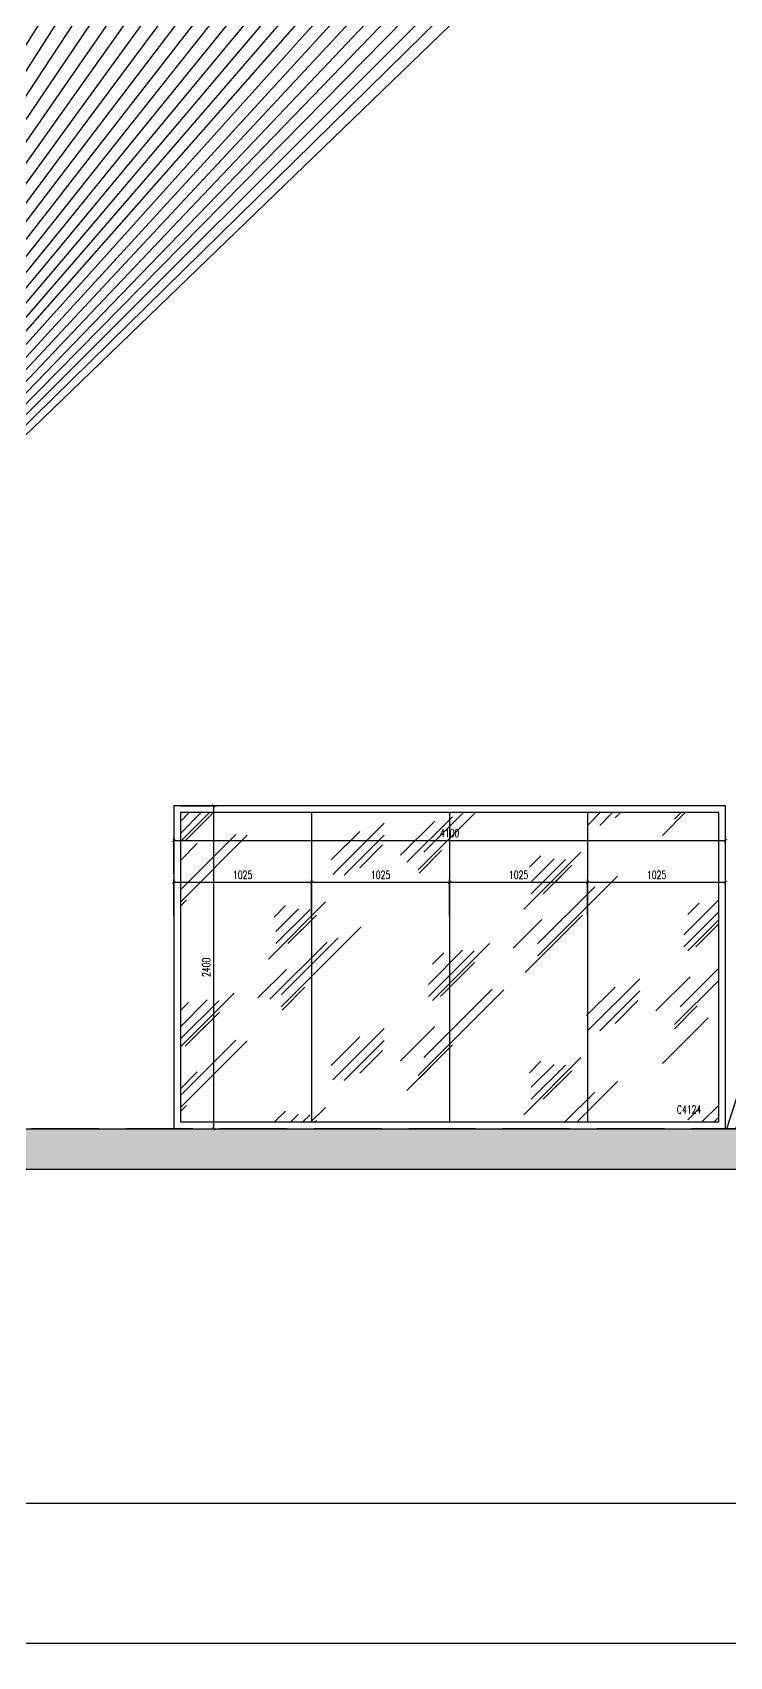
# Model space of a CAD drawing. Extents: x -4210259 to 293730, y -7499 to 868879.
# Drawn here: x -1588829 to -1583651, y 513313 to 525388 of the extents above; entities that cross this region are included whole.
import ezdxf

# ---------------------------------------------------------------- set-up
doc = ezdxf.new("R2010")
doc.units = 0
doc.header["$LTSCALE"] = 1000
doc.header["$MEASUREMENT"] = 0
doc.linetypes.add('__DASH', pattern=[0.35, 0.25, -0.1])
doc.linetypes.add('DOTE', pattern=[2.4200000000000004, 2, -0.2, 0.02, -0.2])
doc.layers.get('Defpoints').update_dxf_attribs({"color": 210})
for name, color, linetype in [('A-AXIS-D', 1, 'Continuous'), ('A-AXIS-DOTE', 14, 'DOTE'), ('A-HATCH-2', 251, 'Continuous'), ('A-LIN-V', 9, 'Continuous'), ('A-WINDOW', 140, 'Continuous'), ('A-门窗表显示尺寸', 160, 'Continuous'), ('AS-WALL', 40, 'Continuous')]:
    doc.layers.add(name, color=color, linetype=linetype)
doc.layers.add('A-WALL-HATCH', color=8, linetype='Continuous', lineweight=13)
doc.styles.add('_TCH_DIM_T3', font='SIMPLEX', dxfattribs={"width": 0.7058823529411765, "bigfont": 'GBCBIG'})
doc.styles.add('A-DIM_T3', font='SIMPLEX', dxfattribs={"width": 0.7058823529411765, "bigfont": 'GBCBIG'})
doc.styles.add('A-STANDARD', font='SIMPLEX', dxfattribs={"bigfont": 'GBCBIG'})
doc.dimstyles.new('_TCH_ARCH&&100', dxfattribs={"dimtxt": 297.5, "dimasz": 100, "dimexe": 100, "dimexo": 100, "dimgap": 126.25, "dimtad": 1, "dimdec": 0, "dimzin": 0, "dimdsep": 46, "dimtxsty": '_TCH_DIM_T3', "dimblk": 'ARCHTICK', "dimcen": 0.09, "dimclrt": 7, "dimazin": 2, "dimtfac": 1, "dimtdec": 0, "dimtix": 1, "dimtmove": 2, "dimatfit": 3, "dimfxl": 0, "dimtolj": 1, "dimtzin": 0, "dimarcsym": 0})
doc.dimstyles.new('A-DIM&&20', dxfattribs={"dimtxt": 59.5, "dimasz": 20, "dimexe": 20, "dimexo": 20, "dimgap": 25.25, "dimtad": 1, "dimdec": 0, "dimzin": 0, "dimdsep": 46, "dimtxsty": 'A-DIM_T3', "dimblk": 'ARCHTICK', "dimcen": 0.09, "dimclrt": 7, "dimazin": 2, "dimtfac": 1, "dimtdec": 0, "dimtix": 1, "dimtmove": 2, "dimatfit": 3, "dimfxl": 0, "dimtolj": 1, "dimtzin": 0, "dimarcsym": 0})

# ---------------------------------------------------------------- blocks, each defined once
blk = doc.blocks.new('_ArchTick')
at = {"color": 0, "linetype": 'ByBlock', "const_width": 0.4}
blk.add_lwpolyline([(-0.5, -0.5), (0.5, 0.5)], dxfattribs=at)
blk = doc.blocks.new('*D1402')
at = {"layer": 'A-门窗表显示尺寸', "color": 0, "lineweight": -2}
for p, q in [((-1685460.399734466, 518822.255801638), (-1685460.399734466, 519089.707828153)), ((-1684435.399734472, 518822.255801638), (-1684435.399734472, 519089.707828153)), ((-1685460.399734466, 519069.707828153), (-1684435.399734472, 519069.707828153))]:
    blk.add_line(p, q, dxfattribs=at)
at = {"layer": 'Defpoints', "color": 0}
for p in [(-1684435.399734472, 519069.707828153), (-1685460.399734466, 518802.255801638), (-1684435.399734472, 518802.255801638)]:
    blk.add_point(p, dxfattribs=at)
at = {"layer": 'A-门窗表显示尺寸', "color": 0, "lineweight": -2, "xscale": 20, "yscale": 20, "zscale": 20, "rotation": 180}
blk.add_blockref('_ArchTick', (-1685460.399734466, 519069.707828153), dxfattribs=at)
at = {"layer": 'A-门窗表显示尺寸', "color": 0, "lineweight": -2, "xscale": 20, "yscale": 20, "zscale": 20}
blk.add_blockref('_ArchTick', (-1684435.399734472, 519069.707828153), dxfattribs=at)
at = {"layer": 'A-门窗表显示尺寸', "color": 7, "insert": (-1684947.899734469, 519124.707828153), "char_height": 59.5, "attachment_point": 5, "style": 'A-DIM_T3'}
blk.add_mtext('\\A1;1025', dxfattribs=at)
blk = doc.blocks.new('*D1403')
at = {"layer": 'A-门窗表显示尺寸', "color": 0, "lineweight": -2}
for p, q in [((-1684435.399734472, 518822.255801638), (-1684435.399734472, 519089.707828153)), ((-1683410.399734471, 518822.255801638), (-1683410.399734471, 519089.707828153)), ((-1684435.399734472, 519069.707828153), (-1683410.399734471, 519069.707828153))]:
    blk.add_line(p, q, dxfattribs=at)
at = {"layer": 'Defpoints', "color": 0}
for p in [(-1683410.399734471, 519069.707828153), (-1684435.399734472, 518802.255801638), (-1683410.399734471, 518802.255801638)]:
    blk.add_point(p, dxfattribs=at)
at = {"layer": 'A-门窗表显示尺寸', "color": 0, "lineweight": -2, "xscale": 20, "yscale": 20, "zscale": 20, "rotation": 180}
blk.add_blockref('_ArchTick', (-1684435.399734472, 519069.707828153), dxfattribs=at)
at = {"layer": 'A-门窗表显示尺寸', "color": 0, "lineweight": -2, "xscale": 20, "yscale": 20, "zscale": 20}
blk.add_blockref('_ArchTick', (-1683410.399734471, 519069.707828153), dxfattribs=at)
at = {"layer": 'A-门窗表显示尺寸', "color": 7, "insert": (-1683922.899734472, 519124.707828153), "char_height": 59.5, "attachment_point": 5, "style": 'A-DIM_T3'}
blk.add_mtext('\\A1;1025', dxfattribs=at)
blk = doc.blocks.new('*D1404')
at = {"layer": 'A-门窗表显示尺寸', "color": 0, "lineweight": -2}
for p, q in [((-1683410.399734471, 518822.255801638), (-1683410.399734471, 519089.707828153)), ((-1682385.399734471, 518822.255801638), (-1682385.399734471, 519089.707828153)), ((-1683410.399734471, 519069.707828153), (-1682385.399734471, 519069.707828153))]:
    blk.add_line(p, q, dxfattribs=at)
at = {"layer": 'Defpoints', "color": 0}
for p in [(-1682385.399734471, 519069.707828153), (-1683410.399734471, 518802.255801638), (-1682385.399734471, 518802.255801638)]:
    blk.add_point(p, dxfattribs=at)
at = {"layer": 'A-门窗表显示尺寸', "color": 0, "lineweight": -2, "xscale": 20, "yscale": 20, "zscale": 20, "rotation": 180}
blk.add_blockref('_ArchTick', (-1683410.399734471, 519069.707828153), dxfattribs=at)
at = {"layer": 'A-门窗表显示尺寸', "color": 0, "lineweight": -2, "xscale": 20, "yscale": 20, "zscale": 20}
blk.add_blockref('_ArchTick', (-1682385.399734471, 519069.707828153), dxfattribs=at)
at = {"layer": 'A-门窗表显示尺寸', "color": 7, "insert": (-1682897.899734471, 519124.707828153), "char_height": 59.5, "attachment_point": 5, "style": 'A-DIM_T3'}
blk.add_mtext('\\A1;1025', dxfattribs=at)
blk = doc.blocks.new('*D1405')
at = {"layer": 'A-门窗表显示尺寸', "color": 0, "lineweight": -2}
for p, q in [((-1682385.399734471, 518822.255801638), (-1682385.399734471, 519089.707828153)), ((-1681360.399681441, 518822.255801638), (-1681360.399681441, 519089.707828153)), ((-1682385.399734471, 519069.707828153), (-1681360.399681441, 519069.707828153))]:
    blk.add_line(p, q, dxfattribs=at)
at = {"layer": 'Defpoints', "color": 0}
for p in [(-1681360.399681441, 519069.707828153), (-1682385.399734471, 518802.255801638), (-1681360.399681441, 518802.255801638)]:
    blk.add_point(p, dxfattribs=at)
at = {"layer": 'A-门窗表显示尺寸', "color": 0, "lineweight": -2, "xscale": 20, "yscale": 20, "zscale": 20, "rotation": 180}
blk.add_blockref('_ArchTick', (-1682385.399734471, 519069.707828153), dxfattribs=at)
at = {"layer": 'A-门窗表显示尺寸', "color": 0, "lineweight": -2, "xscale": 20, "yscale": 20, "zscale": 20}
blk.add_blockref('_ArchTick', (-1681360.399681441, 519069.707828153), dxfattribs=at)
at = {"layer": 'A-门窗表显示尺寸', "color": 7, "insert": (-1681872.899707956, 519124.707828153), "char_height": 59.5, "attachment_point": 5, "style": 'A-DIM_T3'}
blk.add_mtext('\\A1;1025', dxfattribs=at)
blk = doc.blocks.new('*D1406')
at = {"layer": 'A-门窗表显示尺寸', "color": 0, "lineweight": -2}
for p, q in [((-1685410.399734467, 519637.4520265153), (-1685142.947707952, 519637.4520265153)), ((-1685162.947707952, 517237.452026492), (-1685162.947707952, 519637.4520265153)), ((-1685410.399734467, 517237.452026492), (-1685142.947707952, 517237.452026492))]:
    blk.add_line(p, q, dxfattribs=at)
at = {"layer": 'Defpoints', "color": 0}
for p in [(-1685430.399734467, 519637.4520265153), (-1685162.947707952, 519637.4520265153), (-1685430.399734467, 517237.452026492)]:
    blk.add_point(p, dxfattribs=at)
at = {"layer": 'A-门窗表显示尺寸', "color": 0, "lineweight": -2, "xscale": 20, "yscale": 20, "zscale": 20}
for p, rotation in [((-1685162.947707952, 519637.4520265153), 90), ((-1685162.947707952, 517237.452026492), 270)]:
    blk.add_blockref('_ArchTick', p, dxfattribs=dict(at, rotation=rotation))
at = {"layer": 'A-门窗表显示尺寸', "color": 7, "insert": (-1685217.947707952, 518437.452026504), "char_height": 59.5, "attachment_point": 5, "rotation": 90, "style": 'A-DIM_T3'}
blk.add_mtext('\\A1;2400', dxfattribs=at)
blk = doc.blocks.new('*D1407')
at = {"layer": 'A-门窗表显示尺寸', "color": 0, "lineweight": -2}
for p, q in [((-1685460.399734466, 519132.255801638), (-1685460.399734466, 519399.707828153)), ((-1685460.399734466, 519379.707828153), (-1681360.399681441, 519379.707828153)), ((-1681360.399681441, 519132.255801638), (-1681360.399681441, 519399.707828153))]:
    blk.add_line(p, q, dxfattribs=at)
at = {"layer": 'Defpoints', "color": 0}
for p in [(-1681360.399681441, 519379.707828153), (-1685460.399734466, 519112.255801638), (-1681360.399681441, 519112.255801638)]:
    blk.add_point(p, dxfattribs=at)
at = {"layer": 'A-门窗表显示尺寸', "color": 0, "lineweight": -2, "xscale": 20, "yscale": 20, "zscale": 20, "rotation": 180}
blk.add_blockref('_ArchTick', (-1685460.399734466, 519379.707828153), dxfattribs=at)
at = {"layer": 'A-门窗表显示尺寸', "color": 0, "lineweight": -2, "xscale": 20, "yscale": 20, "zscale": 20}
blk.add_blockref('_ArchTick', (-1681360.399681441, 519379.707828153), dxfattribs=at)
at = {"layer": 'A-门窗表显示尺寸', "color": 7, "insert": (-1683410.399707953, 519434.707828153), "char_height": 59.5, "attachment_point": 5, "style": 'A-DIM_T3'}
blk.add_mtext('\\A1;4100', dxfattribs=at)
blk = doc.blocks.new('*D770')
at = {"layer": 'A-AXIS-D', "color": 0, "lineweight": -2}
for p, q in [((-1682130.163601926, 515282.7509047755), (-1682130.163601926, 513313.3764944364)), ((-1555630.163606622, 515282.7509047755), (-1555630.163606622, 513313.3764944364)), ((-1682130.163601926, 513413.3764944364), (-1555630.163606622, 513413.3764944364))]:
    blk.add_line(p, q, dxfattribs=at)
at = {"layer": 'Defpoints', "color": 0}
for p in [(-1682130.163601926, 515382.7509047755), (-1555630.163606622, 515382.7509047755), (-1555630.163606622, 513413.3764944364)]:
    blk.add_point(p, dxfattribs=at)
at = {"layer": 'A-AXIS-D', "color": 0, "lineweight": -2, "xscale": 100, "yscale": 100, "zscale": 100, "rotation": 180}
blk.add_blockref('_ArchTick', (-1682130.163601926, 513413.3764944364), dxfattribs=at)
at = {"layer": 'A-AXIS-D', "color": 0, "lineweight": -2, "xscale": 100, "yscale": 100, "zscale": 100}
blk.add_blockref('_ArchTick', (-1555630.163606622, 513413.3764944364), dxfattribs=at)
at = {"layer": 'A-AXIS-D', "color": 7, "insert": (-1618880.163604274, 513688.3764944364), "char_height": 297.5, "attachment_point": 5, "style": '_TCH_DIM_T3'}
blk.add_mtext('\\A1;126500', dxfattribs=at)
blk = doc.blocks.new('*D1148')
at = {"layer": 'A-AXIS-D', "color": 0, "lineweight": -2}
for p, q in [((-1599730.163610136, 515282.7509047755), (-1599730.163610136, 514353.3764944365)), ((-1583230.163610137, 515282.7509047755), (-1583230.163610137, 514353.3764944365)), ((-1599730.163610136, 514453.3764944365), (-1583230.163610137, 514453.3764944365))]:
    blk.add_line(p, q, dxfattribs=at)
at = {"layer": 'Defpoints', "color": 0}
for p in [(-1599730.163610136, 515382.7509047755), (-1583230.163610137, 515382.7509047755), (-1583230.163610137, 514453.3764944365)]:
    blk.add_point(p, dxfattribs=at)
at = {"layer": 'A-AXIS-D', "color": 0, "lineweight": -2, "xscale": 100, "yscale": 100, "zscale": 100, "rotation": 180}
blk.add_blockref('_ArchTick', (-1599730.163610136, 514453.3764944365), dxfattribs=at)
at = {"layer": 'A-AXIS-D', "color": 0, "lineweight": -2, "xscale": 100, "yscale": 100, "zscale": 100}
blk.add_blockref('_ArchTick', (-1583230.163610137, 514453.3764944365), dxfattribs=at)
at = {"layer": 'A-AXIS-D', "color": 7, "insert": (-1591480.163610137, 514728.3764944365), "char_height": 297.5, "attachment_point": 5, "style": '_TCH_DIM_T3'}
blk.add_mtext('\\A1;16500', dxfattribs=at)
blk = doc.blocks.new('ry6')
at = {"layer": 'A-WALL-HATCH'}
h = blk.add_hatch(dxfattribs=at)
h.set_pattern_fill('玻璃2', color=256, scale=100)
h.set_pattern_definition([(45, (64850, 60), (0, 1527.350647362943), [600, -360, 600, -360, 240, -523.28157]), (45, (64820, 90), (0, 1527.350647362943), [480, -600, 360, -360, 420, -463.28157]), (45, (64820, 180), (0, 1527.350647362943), [360, -720, 240, -360, 540, -463.28157]), (45, (64910, 90), (0, 1527.350647362943), [360, -720, 300, -1303.2815]), (45, (65000, 180), (0, 1527.350647362943), [180, -900, 120, -1483.2815]), (45, (64850, 330), (0, 1527.350647362943), [120, -900, 120, -480, 300, -763.28157]), (45, (65390, 240), (0, 1527.350647362943), [600, -900, 720, -475.28157]), (45, (65390, 150), (0, 1527.350647362943), [840, -600, 900, -355.28157]), (45, (65540, 270), (0, -1697.056274847714), [600, -840, 480, -763.28157]), (45, (65450, 450), (0, 1527.350647362943), [300, -1200, 360, -823.28157]), (45, (65630, 360), (0, 1527.350647362943), [240, -1200, 240, -1003.2815])])
h.paths.add_polyline_path([(-1685410.399734474, 517287.4520264955), (-1681410.399681449, 517287.4520265053), (-1681410.399681433, 519587.4520265248), (-1685410.399734458, 519587.452026515)])
at = {"layer": 'A-WINDOW'}
for p, q in [((-1684435.399734476, 519587.452026515), (-1684435.399734465, 517287.4520264975)), ((-1683410.399734475, 519587.452026515), (-1683410.399734464, 517287.4520265034)), ((-1682385.399734475, 519587.45202652), (-1682385.399734464, 517287.4520265083))]:
    blk.add_line(p, q, dxfattribs=at)
for points in [[(-1685460.399734466, 517237.4520264918), (-1681360.399681441, 517237.452026515), (-1681360.399681441, 519637.452026515), (-1685460.399734466, 519637.452026515)], [(-1685410.399734466, 517287.4520264919), (-1681410.399681441, 517287.4520265149), (-1681410.399681441, 519587.452026515), (-1685410.399734466, 519587.452026515)]]:
    blk.add_lwpolyline(points, close=True, dxfattribs=at)
at = {"layer": 'A-门窗表显示尺寸', "color": 3, "style": 'A-STANDARD', "width": 0.7058823529411765}
blk.add_text('C4124', height=59.5, dxfattribs=at).set_placement((-1681722, 517350))
at = {"layer": 'A-门窗表显示尺寸'}
for p1, p2, distance, picture, middle in [((-1685430.399734466, 517237.4520264918), (-1685430.399734466, 519637.452026515), -267.45202651410364, '*D1406', (-1685217.947707952, 518437.452026504)), ((-1685460.399734466, 519112.255801638), (-1681360.399681441, 519112.255801638), 267.45202651497675, '*D1407', (-1683410.399707953, 519434.707828153)), ((-1685460.399734466, 518802.255801638), (-1684435.399734472, 518802.255801638), 267.45202651497675, '*D1402', (-1684947.899734469, 519124.707828153)), ((-1684435.399734472, 518802.255801638), (-1683410.399734471, 518802.255801638), 267.45202651497675, '*D1403', (-1683922.899734472, 519124.707828153)), ((-1683410.399734471, 518802.255801638), (-1682385.399734471, 518802.255801638), 267.45202651497675, '*D1404', (-1682897.899734471, 519124.707828153)), ((-1682385.399734471, 518802.255801638), (-1681360.399681441, 518802.255801638), 267.45202651497675, '*D1405', (-1681872.899707956, 519124.707828153))]:
    dim = blk.add_aligned_dim(p1=p1, p2=p2, distance=distance, dimstyle='A-DIM&&20', dxfattribs=at)
    dim.commit()
    dim.dimension.update_dxf_attribs({"geometry": picture, "text_midpoint": middle})

msp = doc.modelspace()

# ---------------------------------------------------------------- hatches: boundary and pattern name
at = {"layer": 'A-HATCH-2'}
h = msp.add_hatch(dxfattribs=at)
h.set_pattern_fill('ANSI31', color=256, scale=150, angle=45.00000000000001)
h.set_pattern_definition([(90, (-40600168531, -3384804562.000004), (-238.125, -1.848892746611746e-30), [])])
h.paths.add_polyline_path([(-1579068.25130372, 517237.4520265083), (-1583680.163610134, 517237.4520265081), (-1587780.163558922, 517237.4520264665), (-1587780.163611063, 517237.4520265403), (-1583680.16355981, 517237.452026517), (-1583680.163558043, 519637.4520265402), (-1587780.163611952, 519637.4520265403), (-1587780.163558032, 517237.4520264671), (-1588980.163610098, 517237.4520264887), (-1588980.163610121, 522237.452026539), (-1593980.163610134, 522237.452026539), (-1593980.163610134, 517237.4520265026), (-1595180.163610196, 517237.4520265273), (-1595180.163610197, 531687.4520265197), (-1579068.25130372, 531687.4520265204)])
h = msp.add_hatch(dxfattribs=at)
h.set_pattern_fill('ANSI38', color=256, scale=150)
h.set_pattern_definition([(45, (0, 0), (-168.3798022700466, 168.3798022700466), []), (135, (0, 0), (-505.1394068101398, 168.3798022700467), [595.3125, -357.1875])])
h.paths.add_polyline_path([(-1588980.163610107, 516937.4520265246), (-1555630.163609932, 516937.4520265246), (-1555630.163609932, 517237.452026514), (-1588980.163610107, 517237.452026514)])
h.paths.add_polyline_path([(-1595180.163630171, 516937.4520265498), (-1593980.16361012, 516937.4520265498), (-1593980.16361012, 517237.4520265139), (-1595180.163630171, 517237.4520265139)])
h.paths.add_polyline_path([(-1610470, 516937.4520265246), (-1596680.163620192, 516937.4520265246), (-1596680.163620192, 517237.4520265643), (-1610470, 517237.4520265643)])
h.paths.add_polyline_path([(-1611680.163630171, 516937.4520265498), (-1610480.16361012, 516937.4520265498), (-1610480.16361012, 517237.4520265139), (-1611680.163630171, 517237.4520265139)])
h.paths.add_polyline_path([(-1621980.163610107, 516937.4520265245), (-1613180.16361021, 516937.4520265245), (-1613180.16361021, 517237.4520265146), (-1621980.163610107, 517237.4520265146)])
h.paths.add_polyline_path([(-1628180.163630171, 516937.4520265498), (-1626980.16361012, 516937.4520265498), (-1626980.16361012, 517237.4520265139), (-1628180.163630171, 517237.4520265139)])
h.paths.add_polyline_path([(-1638480.163610107, 516937.4520265246), (-1629680.163620192, 516937.4520265246), (-1629680.163620192, 517237.4520265643), (-1638480.163610107, 517237.4520265643)])
h.paths.add_polyline_path([(-1646180.163620192, 516937.4520265498), (-1638450, 516937.4520265498), (-1638450, 517237.4520265139), (-1646180.163620192, 517237.4520265139)])
h.paths.add_polyline_path([(-1662680.16361021, 516937.4520265498), (-1659980.16361012, 516937.4520265498), (-1659980.16361012, 517237.4520265151), (-1662680.16361021, 517237.4520265151)])
h.paths.add_polyline_path([(-1666130.163617492, 516937.4520265246), (-1662680.16361021, 516937.4520265246), (-1662680.16361021, 517237.452026539), (-1666130.163617492, 517237.452026539)])
h.paths.add_polyline_path([(-1667330.16360924, 517237.4520266386), (-1666230.163630536, 517237.4520266386), (-1666230.163630536, 516937.4520265245), (-1667330.16360924, 516937.4520265245)])
h.paths.add_polyline_path([(-1653780.163538868, 516937.4520265247), (-1653780.163538868, 517237.4520265644), (-1654980.163610107, 517237.4520265643), (-1654980.163610107, 516937.4520265246)])
h.paths.add_polyline_path([(-1652280.163558829, 517237.4520265643), (-1652280.163558829, 516937.4520265248), (-1646180.163620192, 516937.4520265246), (-1646180.163620192, 517237.4520265643)])

# ---------------------------------------------------------------- linework, layer by layer
at = {"layer": 'A-AXIS-DOTE', "linetype": '__DASH', "ltscale": 2}
msp.add_line((-1549136.763928719, 517237.4520265154), (-1688498.633909185, 517237.452026514), dxfattribs=at)
at = {"layer": 'A-LIN-V'}
msp.add_line((-1667330.163636911, 517237.4520264844), (-1555630.163606622, 517237.4520265153), dxfattribs=at)
at = {"layer": 'AS-WALL'}
msp.add_line((-1688498.633909185, 516937.4520265245), (-1549136.763928719, 516937.4520265245), dxfattribs=at)

# ---------------------------------------------------------------- block references
at = {"layer": 'A-LIN-V'}
msp.add_blockref('ry6', (97680.23617554456, -2.526212483644485e-08), dxfattribs=at)

# ---------------------------------------------------------------- dimensions: what is measured, and where the dimension line sits
at = {"layer": 'A-AXIS-D'}
for base, p1, p2, picture, middle in [((-1555630.163606622, 513413.3764944364), (-1682130.163601926, 515382.7509047755), (-1555630.163606622, 515382.7509047755), '*D770', (-1618880.163604274, 513688.3764944364)), ((-1583230.163610137, 514453.3764944365), (-1599730.163610136, 515382.7509047755), (-1583230.163610137, 515382.7509047755), '*D1148', (-1591480.163610137, 514728.3764944365))]:
    dim = msp.add_linear_dim(base=base, p1=p1, p2=p2, angle=0, dimstyle='_TCH_ARCH&&100', override={"dimgap": 0}, dxfattribs=at)
    dim.commit()
    dim.dimension.update_dxf_attribs({"geometry": picture, "text_midpoint": middle, "dimtype": 129})

doc.saveas('drawing.dxf')
